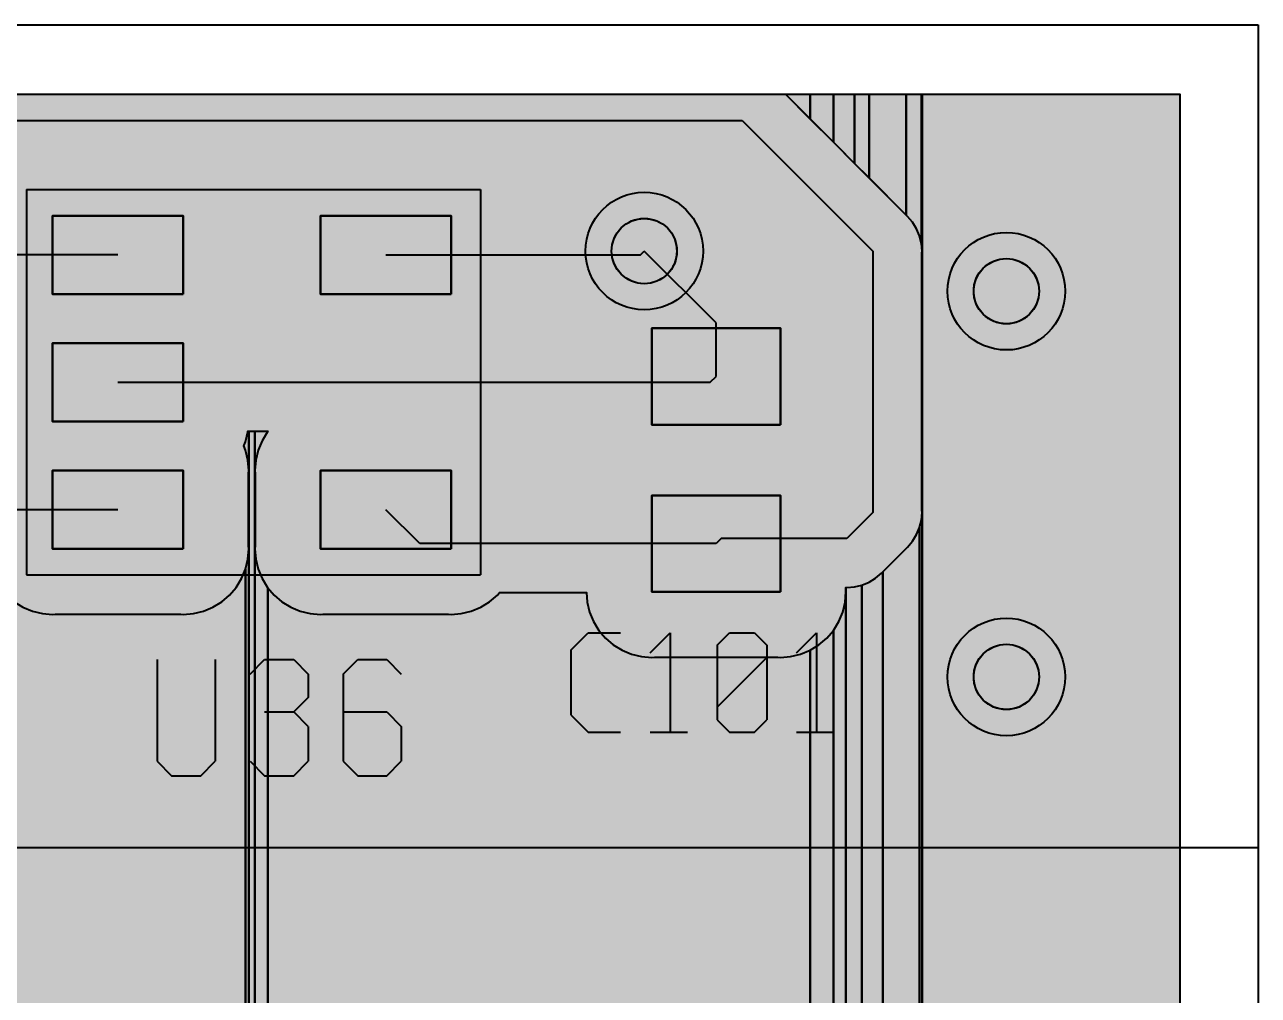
# Model space of a CAD drawing. Header units: millimetres. Extents: x 3.8 to 71.6, y 3.7 to 38.5.
# Drawn here: x 61.99 to 71.58, y 30.9 to 38.45 of the extents above; entities that cross this region are included whole.
import ezdxf

# ---------------------------------------------------------------- set-up
doc = ezdxf.new("R2010")
doc.units = ezdxf.units.MM
for name, color, linetype in [('bottom_copper', 7, 'Continuous'), ('drill_plated', 7, 'Continuous'), ('outline', 7, 'Continuous'), ('top_copper', 7, 'Continuous'), ('top_silk', 7, 'Continuous')]:
    doc.layers.add(name, color=color, linetype=linetype)

# ---------------------------------------------------------------- blocks, each defined once
blk = doc.blocks.new('Block139')
at = {"layer": 'bottom_copper', "lineweight": 40}
blk.add_hatch(color=7, dxfattribs=at).paths.add_polyline_path([(12.0327, 0), (0.2415, 0), (0.2415, 33.782), (12.0327, 33.782), (12.0327, 0)], flags=0)
at = {"layer": 'bottom_copper', "color": 7, "lineweight": 40}
blk.add_lwpolyline([(12.0327, 0), (0.2415, 0), (0.2415, 33.782), (12.0327, 33.782), (12.0327, 0)], close=True, dxfattribs=at)
blk = doc.blocks.new('Block25411')
at = {"layer": 'top_copper', "lineweight": 40}
for points in [[(8.2361, 33.5896), (8.0437, 33.782), (8.2361, 33.782), (8.2361, 33.5896)], [(8.417, 33.4087), (8.2361, 33.5896), (8.2361, 33.782), (8.417, 33.782), (8.417, 33.4087)], [(8.5806, 33.2451), (8.417, 33.4087), (8.417, 33.782), (8.5806, 33.782), (8.5806, 33.2451)], [(8.6944, 33.1313), (8.5807, 33.245), (8.5806, 33.782), (8.6944, 33.782), (8.6944, 33.1313)], [(8.9829, 32.8428), (8.6944, 33.1313), (8.6944, 33.782), (8.9829, 33.782), (8.9829, 32.8428)], [(9.1016, 32.6226), (9.0876, 32.6809), (9.0646, 32.7363), (9.0333, 32.7874), (8.9943, 32.833), (8.9829, 32.8428), (8.9829, 33.782), (9.1016, 33.782), (9.1016, 32.6226)], [(9.1063, 32.5628), (9.1016, 32.6226), (9.1016, 33.782), (9.1063, 33.782), (9.1063, 32.5628)], [(11.1117, 0), (9.1063, 0), (9.1063, 33.782), (11.1117, 33.782), (11.1117, 0)], [(9.1063, 30.5308), (9.1051, 30.5458), (9.1051, 32.5479), (9.1063, 32.5628), (9.1063, 30.5308)], [(3.8702, 30.8563), (3.8639, 30.936), (3.8452, 31.0138), (3.8315, 31.0468), (3.8452, 31.0798), (3.8639, 31.1576), (3.8642, 31.1611), (3.8702, 31.1611), (3.8702, 30.8563)], [(3.9178, 0), (3.8702, 0), (3.8702, 31.1611), (3.9178, 31.1611), (3.9178, 0)], [(4.0152, 31.1558), (3.9734, 31.0876), (3.9428, 31.0138), (3.9241, 30.936), (3.9178, 30.8563), (3.9178, 31.1611), (4.0197, 31.1611), (4.0152, 31.1558)], [(3.8702, 30.2467), (3.8686, 30.2666), (3.8686, 30.8364), (3.8702, 30.8563), (3.8702, 30.2467)], [(3.9194, 30.2666), (3.9178, 30.2467), (3.9178, 30.8563), (3.9194, 30.8364), (3.9194, 30.2666)], [(9.1063, 0), (9.0876, 0), (9.0876, 30.4127), (9.1016, 30.471), (9.1063, 30.5308), (9.1063, 0)], [(9.0876, 0), (8.8009, 0), (8.8009, 30.0688), (8.9829, 30.2508), (8.9943, 30.2606), (9.0332, 30.3061), (9.0646, 30.3573), (9.0876, 30.4127), (9.0876, 0)], [(3.8452, 0), (1.835, 0), (1.835, 30.2467), (1.8413, 30.167), (1.86, 30.0892), (1.8906, 30.0154), (1.9324, 29.9472), (1.9843, 29.8864), (2.0451, 29.8345), (2.1133, 29.7927), (2.1871, 29.7621), (2.2649, 29.7434), (2.3446, 29.7371), (2.3645, 29.7387), (3.3407, 29.7387), (3.3606, 29.7371), (3.4403, 29.7434), (3.5181, 29.7621), (3.5919, 29.7927), (3.6601, 29.8345), (3.7209, 29.8864), (3.7728, 29.9472), (3.8146, 30.0154), (3.8452, 30.0892), (3.8452, 0)], [(3.8702, 0), (3.8452, 0), (3.8452, 30.0892), (3.8639, 30.167), (3.8702, 30.2467), (3.8702, 0)], [(4.0197, 0), (3.9178, 0), (3.9178, 30.2467), (3.9241, 30.167), (3.9428, 30.0892), (3.9734, 30.0154), (4.0152, 29.9472), (4.0197, 29.9419), (4.0197, 0)], [(8.8009, 0), (8.639, 0), (8.639, 29.9641), (8.6944, 29.9871), (8.7455, 30.0184), (8.7911, 30.0574), (8.8009, 30.0688), (8.8009, 0)], [(8.2361, 0), (4.0197, 0), (4.0197, 29.9419), (4.0671, 29.8864), (4.1279, 29.8345), (4.1961, 29.7927), (4.2699, 29.7621), (4.3477, 29.7434), (4.4274, 29.7371), (4.4473, 29.7387), (5.4235, 29.7387), (5.4434, 29.7371), (5.5231, 29.7434), (5.6009, 29.7621), (5.6747, 29.7927), (5.7429, 29.8345), (5.8037, 29.8864), (5.8207, 29.9063), (6.4959, 29.9063), (6.5017, 29.8326), (6.5204, 29.7548), (6.551, 29.681), (6.5928, 29.6128), (6.6447, 29.552), (6.7055, 29.5001), (6.7737, 29.4583), (6.8476, 29.4277), (6.9253, 29.409), (7.005, 29.4027), (7.0249, 29.4043), (7.9849, 29.4043), (8.0048, 29.4027), (8.0845, 29.409), (8.1622, 29.4277), (8.2361, 29.4583), (8.2361, 0)], [(8.5143, 29.9123), (8.5128, 29.9322), (8.5128, 29.9461), (8.5143, 29.946), (8.5143, 29.9123)], [(8.639, 0), (8.5143, 0), (8.5143, 29.946), (8.5209, 29.9454), (8.5806, 29.9501), (8.639, 29.9641), (8.639, 0)], [(8.5143, 0), (8.417, 0), (8.417, 29.6128), (8.4588, 29.681), (8.4894, 29.7548), (8.5081, 29.8326), (8.5143, 29.9123), (8.5143, 0)], [(8.417, 0), (8.2361, 0), (8.2361, 29.4583), (8.3043, 29.5001), (8.3651, 29.552), (8.417, 29.6128), (8.417, 0)]]:
    blk.add_hatch(color=7, dxfattribs=at).paths.add_polyline_path(points, flags=0)
at = {"layer": 'top_copper', "color": 7, "lineweight": 40}
for points in [[(8.2361, 33.5896), (8.0437, 33.782), (8.2361, 33.782), (8.2361, 33.5896)], [(8.417, 33.4087), (8.2361, 33.5896), (8.2361, 33.782), (8.417, 33.782), (8.417, 33.4087)], [(8.5806, 33.2451), (8.417, 33.4087), (8.417, 33.782), (8.5806, 33.782), (8.5806, 33.2451)], [(8.6944, 33.1313), (8.5807, 33.245), (8.5806, 33.782), (8.6944, 33.782), (8.6944, 33.1313)], [(8.9829, 32.8428), (8.6944, 33.1313), (8.6944, 33.782), (8.9829, 33.782), (8.9829, 32.8428)], [(9.1016, 32.6226), (9.0876, 32.6809), (9.0646, 32.7363), (9.0333, 32.7874), (8.9943, 32.833), (8.9829, 32.8428), (8.9829, 33.782), (9.1016, 33.782), (9.1016, 32.6226)], [(9.1063, 32.5628), (9.1016, 32.6226), (9.1016, 33.782), (9.1063, 33.782), (9.1063, 32.5628)], [(11.1117, 0), (9.1063, 0), (9.1063, 33.782), (11.1117, 33.782), (11.1117, 0)], [(9.1063, 30.5308), (9.1051, 30.5458), (9.1051, 32.5479), (9.1063, 32.5628), (9.1063, 30.5308)], [(3.8702, 30.8563), (3.8639, 30.936), (3.8452, 31.0138), (3.8315, 31.0468), (3.8452, 31.0798), (3.8639, 31.1576), (3.8642, 31.1611), (3.8702, 31.1611), (3.8702, 30.8563)], [(3.9178, 0), (3.8702, 0), (3.8702, 31.1611), (3.9178, 31.1611), (3.9178, 0)], [(4.0152, 31.1558), (3.9734, 31.0876), (3.9428, 31.0138), (3.9241, 30.936), (3.9178, 30.8563), (3.9178, 31.1611), (4.0197, 31.1611), (4.0152, 31.1558)], [(3.8702, 30.2467), (3.8686, 30.2666), (3.8686, 30.8364), (3.8702, 30.8563), (3.8702, 30.2467)], [(3.9194, 30.2666), (3.9178, 30.2467), (3.9178, 30.8563), (3.9194, 30.8364), (3.9194, 30.2666)], [(9.1063, 0), (9.0876, 0), (9.0876, 30.4127), (9.1016, 30.471), (9.1063, 30.5308), (9.1063, 0)], [(9.0876, 0), (8.8009, 0), (8.8009, 30.0688), (8.9829, 30.2508), (8.9943, 30.2606), (9.0332, 30.3061), (9.0646, 30.3573), (9.0876, 30.4127), (9.0876, 0)], [(3.8702, 0), (3.8452, 0), (3.8452, 30.0892), (3.8639, 30.167), (3.8702, 30.2467), (3.8702, 0)], [(4.0197, 0), (3.9178, 0), (3.9178, 30.2467), (3.9241, 30.167), (3.9428, 30.0892), (3.9734, 30.0154), (4.0152, 29.9472), (4.0197, 29.9419), (4.0197, 0)], [(8.8009, 0), (8.639, 0), (8.639, 29.9641), (8.6944, 29.9871), (8.7455, 30.0184), (8.7911, 30.0574), (8.8009, 30.0688), (8.8009, 0)], [(8.5143, 29.9123), (8.5128, 29.9322), (8.5128, 29.9461), (8.5143, 29.946), (8.5143, 29.9123)], [(8.639, 0), (8.5143, 0), (8.5143, 29.946), (8.5209, 29.9454), (8.5806, 29.9501), (8.639, 29.9641), (8.639, 0)], [(8.5143, 0), (8.417, 0), (8.417, 29.6128), (8.4588, 29.681), (8.4894, 29.7548), (8.5081, 29.8326), (8.5143, 29.9123), (8.5143, 0)], [(8.417, 0), (8.2361, 0), (8.2361, 29.4583), (8.3043, 29.5001), (8.3651, 29.552), (8.417, 29.6128), (8.417, 0)]]:
    blk.add_lwpolyline(points, close=True, dxfattribs=at)
for points in [[(1.835, 0), (1.835, 30.2467), (1.8413, 30.167), (1.86, 30.0892), (1.8906, 30.0154), (1.9324, 29.9472), (1.9843, 29.8864), (2.0451, 29.8345), (2.1133, 29.7927), (2.1871, 29.7621), (2.2649, 29.7434), (2.3446, 29.7371), (2.3645, 29.7387), (3.3407, 29.7387), (3.3606, 29.7371), (3.4403, 29.7434), (3.5181, 29.7621), (3.5919, 29.7927), (3.6601, 29.8345), (3.7209, 29.8864), (3.7728, 29.9472), (3.8146, 30.0154), (3.8452, 30.0892), (3.8452, 0)], [(4.0197, 0), (4.0197, 29.9419), (4.0671, 29.8864), (4.1279, 29.8345), (4.1961, 29.7927), (4.2699, 29.7621), (4.3477, 29.7434), (4.4274, 29.7371), (4.4473, 29.7387), (5.4235, 29.7387), (5.4434, 29.7371), (5.5231, 29.7434), (5.6009, 29.7621), (5.6747, 29.7927), (5.7429, 29.8345), (5.8037, 29.8864), (5.8207, 29.9063), (6.4959, 29.9063), (6.5017, 29.8326), (6.5204, 29.7548), (6.551, 29.681), (6.5928, 29.6128), (6.6447, 29.552), (6.7055, 29.5001), (6.7737, 29.4583), (6.8476, 29.4277), (6.9253, 29.409), (7.005, 29.4027), (7.0249, 29.4043), (7.9849, 29.4043), (8.0048, 29.4027), (8.0845, 29.409), (8.1622, 29.4277), (8.2361, 29.4583), (8.2361, 0)]]:
    blk.add_lwpolyline(points, dxfattribs=at)

msp = doc.modelspace()

# ---------------------------------------------------------------- hatches: boundary and pattern name
at = {"layer": 'bottom_copper', "lineweight": 40}
for points in [[(67.0534, 36.6395), (67.039, 36.5919), (67.0155, 36.548), (66.9839, 36.5095), (66.9454, 36.4779), (66.9015, 36.4544), (66.8539, 36.44), (66.8043, 36.4351), (66.7547, 36.44), (66.7071, 36.4544), (66.6632, 36.4779), (66.6247, 36.5095), (66.5931, 36.548), (66.5696, 36.5919), (66.5552, 36.6395), (66.5503, 36.6891), (66.5552, 36.7387), (66.5696, 36.7863), (66.5931, 36.8302), (66.6247, 36.8687), (66.6632, 36.9003), (66.7071, 36.9238), (66.7547, 36.9382), (66.8043, 36.9431), (66.8539, 36.9382), (66.9015, 36.9238), (66.9454, 36.9003), (66.9839, 36.8687), (67.0155, 36.8302), (67.039, 36.7863), (67.0534, 36.7387), (67.0583, 36.6891), (67.0534, 36.6395)], [(69.8694, 36.3275), (69.855, 36.2799), (69.8315, 36.236), (69.7999, 36.1975), (69.7614, 36.1659), (69.7175, 36.1424), (69.6699, 36.128), (69.6203, 36.1231), (69.5707, 36.128), (69.5231, 36.1424), (69.4792, 36.1659), (69.4407, 36.1975), (69.4091, 36.236), (69.3856, 36.2799), (69.3712, 36.3275), (69.3663, 36.3771), (69.3712, 36.4267), (69.3856, 36.4743), (69.4091, 36.5182), (69.4407, 36.5567), (69.4792, 36.5883), (69.5231, 36.6118), (69.5707, 36.6262), (69.6203, 36.6311), (69.6699, 36.6262), (69.7175, 36.6118), (69.7614, 36.5883), (69.7999, 36.5567), (69.8315, 36.5182), (69.855, 36.4743), (69.8694, 36.4267), (69.8743, 36.3771), (69.8694, 36.3275)], [(69.8694, 33.3275), (69.855, 33.2799), (69.8315, 33.236), (69.7999, 33.1975), (69.7614, 33.1659), (69.7175, 33.1424), (69.6699, 33.128), (69.6203, 33.1231), (69.5707, 33.128), (69.5231, 33.1424), (69.4792, 33.1659), (69.4407, 33.1975), (69.4091, 33.236), (69.3856, 33.2799), (69.3712, 33.3275), (69.3663, 33.3771), (69.3712, 33.4267), (69.3856, 33.4743), (69.4091, 33.5182), (69.4407, 33.5567), (69.4792, 33.5883), (69.5231, 33.6118), (69.5707, 33.6262), (69.6203, 33.6311), (69.6699, 33.6262), (69.7175, 33.6118), (69.7614, 33.5883), (69.7999, 33.5567), (69.8315, 33.5182), (69.855, 33.4743), (69.8694, 33.4267), (69.8743, 33.3771), (69.8694, 33.3275)]]:
    msp.add_hatch(color=7, dxfattribs=at).paths.add_polyline_path(points, flags=0)
at = {"layer": 'drill_plated', "lineweight": 40}
for points in [[(67.0534, 36.6395), (67.039, 36.5919), (67.0155, 36.548), (66.9839, 36.5095), (66.9454, 36.4779), (66.9015, 36.4544), (66.8539, 36.44), (66.8043, 36.4351), (66.7547, 36.44), (66.7071, 36.4544), (66.6632, 36.4779), (66.6247, 36.5095), (66.5931, 36.548), (66.5696, 36.5919), (66.5552, 36.6395), (66.5503, 36.6891), (66.5552, 36.7387), (66.5696, 36.7863), (66.5931, 36.8302), (66.6247, 36.8687), (66.6632, 36.9003), (66.7071, 36.9238), (66.7547, 36.9382), (66.8043, 36.9431), (66.8539, 36.9382), (66.9015, 36.9238), (66.9454, 36.9003), (66.9839, 36.8687), (67.0155, 36.8302), (67.039, 36.7863), (67.0534, 36.7387), (67.0583, 36.6891), (67.0534, 36.6395)], [(69.8694, 36.3275), (69.855, 36.2799), (69.8315, 36.236), (69.7999, 36.1975), (69.7614, 36.1659), (69.7175, 36.1424), (69.6699, 36.128), (69.6203, 36.1231), (69.5707, 36.128), (69.5231, 36.1424), (69.4792, 36.1659), (69.4407, 36.1975), (69.4091, 36.236), (69.3856, 36.2799), (69.3712, 36.3275), (69.3663, 36.3771), (69.3712, 36.4267), (69.3856, 36.4743), (69.4091, 36.5182), (69.4407, 36.5567), (69.4792, 36.5883), (69.5231, 36.6118), (69.5707, 36.6262), (69.6203, 36.6311), (69.6699, 36.6262), (69.7175, 36.6118), (69.7614, 36.5883), (69.7999, 36.5567), (69.8315, 36.5182), (69.855, 36.4743), (69.8694, 36.4267), (69.8743, 36.3771), (69.8694, 36.3275)], [(69.8694, 33.3275), (69.855, 33.2799), (69.8315, 33.236), (69.7999, 33.1975), (69.7614, 33.1659), (69.7175, 33.1424), (69.6699, 33.128), (69.6203, 33.1231), (69.5707, 33.128), (69.5231, 33.1424), (69.4792, 33.1659), (69.4407, 33.1975), (69.4091, 33.236), (69.3856, 33.2799), (69.3712, 33.3275), (69.3663, 33.3771), (69.3712, 33.4267), (69.3856, 33.4743), (69.4091, 33.5182), (69.4407, 33.5567), (69.4792, 33.5883), (69.5231, 33.6118), (69.5707, 33.6262), (69.6203, 33.6311), (69.6699, 33.6262), (69.7175, 33.6118), (69.7614, 33.5883), (69.7999, 33.5567), (69.8315, 33.5182), (69.855, 33.4743), (69.8694, 33.4267), (69.8743, 33.3771), (69.8694, 33.3275)]]:
    msp.add_hatch(color=7, dxfattribs=at).paths.add_polyline_path(points, flags=0)
at = {"layer": 'top_copper', "lineweight": 40}
for points in [[(63.2188, 36.3542), (62.2028, 36.3542), (62.2028, 36.9638), (63.2188, 36.9638), (63.2188, 36.3542)], [(65.3016, 36.3542), (64.2856, 36.3542), (64.2856, 36.9638), (65.3016, 36.9638), (65.3016, 36.3542)], [(67.0534, 36.6395), (67.039, 36.5919), (67.0155, 36.548), (66.9839, 36.5095), (66.9454, 36.4779), (66.9015, 36.4544), (66.8539, 36.44), (66.8043, 36.4351), (66.7547, 36.44), (66.7071, 36.4544), (66.6632, 36.4779), (66.6247, 36.5095), (66.5931, 36.548), (66.5696, 36.5919), (66.5552, 36.6395), (66.5503, 36.6891), (66.5552, 36.7387), (66.5696, 36.7863), (66.5931, 36.8302), (66.6247, 36.8687), (66.6632, 36.9003), (66.7071, 36.9238), (66.7547, 36.9382), (66.8043, 36.9431), (66.8539, 36.9382), (66.9015, 36.9238), (66.9454, 36.9003), (66.9839, 36.8687), (67.0155, 36.8302), (67.039, 36.7863), (67.0534, 36.7387), (67.0583, 36.6891), (67.0534, 36.6395)], [(69.8694, 36.3275), (69.855, 36.2799), (69.8315, 36.236), (69.7999, 36.1975), (69.7614, 36.1659), (69.7175, 36.1424), (69.6699, 36.128), (69.6203, 36.1231), (69.5707, 36.128), (69.5231, 36.1424), (69.4792, 36.1659), (69.4407, 36.1975), (69.4091, 36.236), (69.3856, 36.2799), (69.3712, 36.3275), (69.3663, 36.3771), (69.3712, 36.4267), (69.3856, 36.4743), (69.4091, 36.5182), (69.4407, 36.5567), (69.4792, 36.5883), (69.5231, 36.6118), (69.5707, 36.6262), (69.6203, 36.6311), (69.6699, 36.6262), (69.7175, 36.6118), (69.7614, 36.5883), (69.7999, 36.5567), (69.8315, 36.5182), (69.855, 36.4743), (69.8694, 36.4267), (69.8743, 36.3771), (69.8694, 36.3275)], [(67.863, 35.3386), (66.8632, 35.3386), (66.8632, 36.0884), (67.863, 36.0884), (67.863, 35.3386)], [(63.2188, 35.3636), (62.2028, 35.3636), (62.2028, 35.9732), (63.2188, 35.9732), (63.2188, 35.3636)], [(63.2188, 34.373), (62.2028, 34.373), (62.2028, 34.9826), (63.2188, 34.9826), (63.2188, 34.373)], [(65.3016, 34.373), (64.2856, 34.373), (64.2856, 34.9826), (65.3016, 34.9826), (65.3016, 34.373)], [(67.863, 34.0386), (66.8632, 34.0386), (66.8632, 34.7884), (67.863, 34.7884), (67.863, 34.0386)], [(69.8694, 33.3275), (69.855, 33.2799), (69.8315, 33.236), (69.7999, 33.1975), (69.7614, 33.1659), (69.7175, 33.1424), (69.6699, 33.128), (69.6203, 33.1231), (69.5707, 33.128), (69.5231, 33.1424), (69.4792, 33.1659), (69.4407, 33.1975), (69.4091, 33.236), (69.3856, 33.2799), (69.3712, 33.3275), (69.3663, 33.3771), (69.3712, 33.4267), (69.3856, 33.4743), (69.4091, 33.5182), (69.4407, 33.5567), (69.4792, 33.5883), (69.5231, 33.6118), (69.5707, 33.6262), (69.6203, 33.6311), (69.6699, 33.6262), (69.7175, 33.6118), (69.7614, 33.5883), (69.7999, 33.5567), (69.8315, 33.5182), (69.855, 33.4743), (69.8694, 33.4267), (69.8743, 33.3771), (69.8694, 33.3275)]]:
    msp.add_hatch(color=7, dxfattribs=at).paths.add_polyline_path(points, flags=0)

# ---------------------------------------------------------------- linework, layer by layer
at = {"layer": 'bottom_copper', "color": 7, "lineweight": 40}
for p, q in [((58.8282, 37.9083), (70.9699, 37.9083)), ((70.9699, 37.9083), (70.9699, 4.1263))]:
    msp.add_line(p, q, dxfattribs=at)
for points in [[(67.0534, 36.6395), (67.039, 36.5919), (67.0155, 36.548), (66.9839, 36.5095), (66.9454, 36.4779), (66.9015, 36.4544), (66.8539, 36.44), (66.8043, 36.4351), (66.7547, 36.44), (66.7071, 36.4544), (66.6632, 36.4779), (66.6247, 36.5095), (66.5931, 36.548), (66.5696, 36.5919), (66.5552, 36.6395), (66.5503, 36.6891), (66.5552, 36.7387), (66.5696, 36.7863), (66.5931, 36.8302), (66.6247, 36.8687), (66.6632, 36.9003), (66.7071, 36.9238), (66.7547, 36.9382), (66.8043, 36.9431), (66.8539, 36.9382), (66.9015, 36.9238), (66.9454, 36.9003), (66.9839, 36.8687), (67.0155, 36.8302), (67.039, 36.7863), (67.0534, 36.7387), (67.0583, 36.6891), (67.0534, 36.6395)], [(69.8694, 36.3275), (69.855, 36.2799), (69.8315, 36.236), (69.7999, 36.1975), (69.7614, 36.1659), (69.7175, 36.1424), (69.6699, 36.128), (69.6203, 36.1231), (69.5707, 36.128), (69.5231, 36.1424), (69.4792, 36.1659), (69.4407, 36.1975), (69.4091, 36.236), (69.3856, 36.2799), (69.3712, 36.3275), (69.3663, 36.3771), (69.3712, 36.4267), (69.3856, 36.4743), (69.4091, 36.5182), (69.4407, 36.5567), (69.4792, 36.5883), (69.5231, 36.6118), (69.5707, 36.6262), (69.6203, 36.6311), (69.6699, 36.6262), (69.7175, 36.6118), (69.7614, 36.5883), (69.7999, 36.5567), (69.8315, 36.5182), (69.855, 36.4743), (69.8694, 36.4267), (69.8743, 36.3771), (69.8694, 36.3275)], [(69.8694, 33.3275), (69.855, 33.2799), (69.8315, 33.236), (69.7999, 33.1975), (69.7614, 33.1659), (69.7175, 33.1424), (69.6699, 33.128), (69.6203, 33.1231), (69.5707, 33.128), (69.5231, 33.1424), (69.4792, 33.1659), (69.4407, 33.1975), (69.4091, 33.236), (69.3856, 33.2799), (69.3712, 33.3275), (69.3663, 33.3771), (69.3712, 33.4267), (69.3856, 33.4743), (69.4091, 33.5182), (69.4407, 33.5567), (69.4792, 33.5883), (69.5231, 33.6118), (69.5707, 33.6262), (69.6203, 33.6311), (69.6699, 33.6262), (69.7175, 33.6118), (69.7614, 33.5883), (69.7999, 33.5567), (69.8315, 33.5182), (69.855, 33.4743), (69.8694, 33.4267), (69.8743, 33.3771), (69.8694, 33.3275)]]:
    msp.add_lwpolyline(points, close=True, dxfattribs=at)
for centre, major_axis in [((66.8043, 36.6891), (0.4572, 0)), ((66.8043, 36.6891), (0.254, 0)), ((69.6203, 36.3771), (0.4572, 0)), ((69.6203, 36.3771), (0.254, 0)), ((69.6203, 33.3771), (0.4572, 0)), ((69.6203, 33.3771), (0.254, 0))]:
    msp.add_ellipse(centre, major_axis=major_axis, ratio=1, dxfattribs=at)
at = {"layer": 'drill_plated', "color": 7, "lineweight": 40}
for points in [[(67.0534, 36.6395), (67.039, 36.5919), (67.0155, 36.548), (66.9839, 36.5095), (66.9454, 36.4779), (66.9015, 36.4544), (66.8539, 36.44), (66.8043, 36.4351), (66.7547, 36.44), (66.7071, 36.4544), (66.6632, 36.4779), (66.6247, 36.5095), (66.5931, 36.548), (66.5696, 36.5919), (66.5552, 36.6395), (66.5503, 36.6891), (66.5552, 36.7387), (66.5696, 36.7863), (66.5931, 36.8302), (66.6247, 36.8687), (66.6632, 36.9003), (66.7071, 36.9238), (66.7547, 36.9382), (66.8043, 36.9431), (66.8539, 36.9382), (66.9015, 36.9238), (66.9454, 36.9003), (66.9839, 36.8687), (67.0155, 36.8302), (67.039, 36.7863), (67.0534, 36.7387), (67.0583, 36.6891), (67.0534, 36.6395)], [(69.8694, 36.3275), (69.855, 36.2799), (69.8315, 36.236), (69.7999, 36.1975), (69.7614, 36.1659), (69.7175, 36.1424), (69.6699, 36.128), (69.6203, 36.1231), (69.5707, 36.128), (69.5231, 36.1424), (69.4792, 36.1659), (69.4407, 36.1975), (69.4091, 36.236), (69.3856, 36.2799), (69.3712, 36.3275), (69.3663, 36.3771), (69.3712, 36.4267), (69.3856, 36.4743), (69.4091, 36.5182), (69.4407, 36.5567), (69.4792, 36.5883), (69.5231, 36.6118), (69.5707, 36.6262), (69.6203, 36.6311), (69.6699, 36.6262), (69.7175, 36.6118), (69.7614, 36.5883), (69.7999, 36.5567), (69.8315, 36.5182), (69.855, 36.4743), (69.8694, 36.4267), (69.8743, 36.3771), (69.8694, 36.3275)], [(69.8694, 33.3275), (69.855, 33.2799), (69.8315, 33.236), (69.7999, 33.1975), (69.7614, 33.1659), (69.7175, 33.1424), (69.6699, 33.128), (69.6203, 33.1231), (69.5707, 33.128), (69.5231, 33.1424), (69.4792, 33.1659), (69.4407, 33.1975), (69.4091, 33.236), (69.3856, 33.2799), (69.3712, 33.3275), (69.3663, 33.3771), (69.3712, 33.4267), (69.3856, 33.4743), (69.4091, 33.5182), (69.4407, 33.5567), (69.4792, 33.5883), (69.5231, 33.6118), (69.5707, 33.6262), (69.6203, 33.6311), (69.6699, 33.6262), (69.7175, 33.6118), (69.7614, 33.5883), (69.7999, 33.5567), (69.8315, 33.5182), (69.855, 33.4743), (69.8694, 33.4267), (69.8743, 33.3771), (69.8694, 33.3275)]]:
    msp.add_lwpolyline(points, close=True, dxfattribs=at)
for centre in [(66.8043, 36.6891), (69.6203, 36.3771), (69.6203, 33.3771)]:
    msp.add_ellipse(centre, major_axis=(0.254, 0), ratio=1, dxfattribs=at)
at = {"layer": 'outline', "color": 7, "lineweight": 40}
for p, q in [((3.82, 38.45), (71.58, 38.45)), ((71.58, 38.45), (71.58, 3.7))]:
    msp.add_line(p, q, dxfattribs=at)
at = {"layer": 'top_copper', "color": 7, "lineweight": 40}
for p, q in [((68.8411, 36.9691), (67.9019, 37.9083)), ((67.9019, 37.9083), (70.9699, 37.9083)), ((70.9699, 37.9083), (70.9699, 4.1263)), ((13.9215, 37.7051), (67.5663, 37.7051)), ((67.5663, 37.7051), (68.5823, 36.6891)), ((62.2028, 36.9638), (62.2028, 36.3542)), ((63.2188, 36.9638), (62.2028, 36.9638)), ((63.2188, 36.3542), (63.2188, 36.9638)), ((64.2856, 36.9638), (64.2856, 36.3542)), ((65.3016, 36.9638), (64.2856, 36.9638)), ((65.3016, 36.3542), (65.3016, 36.9638)), ((68.8525, 36.9593), (68.8411, 36.9691)), ((68.8915, 36.9137), (68.8525, 36.9593)), ((68.9228, 36.8626), (68.8915, 36.9137)), ((68.9458, 36.8072), (68.9228, 36.8626)), ((68.9598, 36.7489), (68.9458, 36.8072)), ((68.9645, 36.6891), (68.9598, 36.7489)), ((62.7108, 36.659), (61.6434, 36.659)), ((64.7936, 36.659), (66.7742, 36.659)), ((66.7742, 36.659), (66.8043, 36.6891)), ((67.3631, 36.1303), (66.8043, 36.6891)), ((68.5823, 36.6891), (68.5823, 34.6571)), ((68.9633, 36.6742), (68.9645, 36.6891)), ((68.9633, 34.6721), (68.9633, 36.6742)), ((62.2028, 36.3542), (63.2188, 36.3542)), ((64.2856, 36.3542), (65.3016, 36.3542)), ((66.8632, 36.0884), (66.8632, 35.3386)), ((67.863, 36.0884), (66.8632, 36.0884)), ((67.3631, 35.7239), (67.3631, 36.1303)), ((67.863, 35.3386), (67.863, 36.0884)), ((62.2028, 35.9732), (62.2028, 35.3636)), ((63.2188, 35.9732), (62.2028, 35.9732)), ((63.2188, 35.3636), (63.2188, 35.9732)), ((67.318, 35.6684), (67.3631, 35.7135)), ((67.3631, 35.7135), (67.3631, 35.7747)), ((62.7108, 35.6684), (67.318, 35.6684)), ((62.2028, 35.3636), (63.2188, 35.3636)), ((66.8632, 35.3386), (67.863, 35.3386)), ((63.7034, 35.2061), (63.7221, 35.2839)), ((63.7221, 35.2839), (63.7224, 35.2874)), ((63.7224, 35.2874), (63.8779, 35.2874)), ((63.8316, 35.2139), (63.801, 35.1401)), ((63.8734, 35.2821), (63.8316, 35.2139)), ((63.8779, 35.2874), (63.8734, 35.2821)), ((63.6897, 35.1731), (63.7034, 35.2061)), ((63.7034, 35.1401), (63.6897, 35.1731)), ((63.7221, 35.0623), (63.7034, 35.1401)), ((63.801, 35.1401), (63.7823, 35.0623)), ((63.7284, 34.9826), (63.7221, 35.0623)), ((63.7823, 35.0623), (63.776, 34.9826)), ((62.2028, 34.9826), (62.2028, 34.373)), ((63.2188, 34.9826), (62.2028, 34.9826)), ((63.2188, 34.373), (63.2188, 34.9826)), ((63.7268, 34.9627), (63.7284, 34.9826)), ((63.7268, 34.3929), (63.7268, 34.9627)), ((63.776, 34.9826), (63.7776, 34.9627)), ((63.7776, 34.9627), (63.7776, 34.3929)), ((64.2856, 34.9826), (64.2856, 34.373)), ((65.3016, 34.9826), (64.2856, 34.9826)), ((65.3016, 34.373), (65.3016, 34.9826)), ((66.8632, 34.7884), (66.8632, 34.0386)), ((67.863, 34.7884), (66.8632, 34.7884)), ((67.863, 34.0386), (67.863, 34.7884)), ((62.7108, 34.6778), (59.0113, 34.6778)), ((65.0578, 34.4136), (64.7936, 34.6778)), ((68.5823, 34.6571), (68.3791, 34.4539)), ((68.9598, 34.5973), (68.9645, 34.6571)), ((68.9645, 34.6571), (68.9633, 34.6721)), ((68.9458, 34.539), (68.9598, 34.5973)), ((67.4035, 34.4539), (67.3631, 34.4136)), ((68.3791, 34.4539), (67.4035, 34.4539)), ((68.8915, 34.4325), (68.9228, 34.4836)), ((68.9228, 34.4836), (68.9458, 34.539)), ((62.2028, 34.373), (63.2188, 34.373)), ((63.7221, 34.2933), (63.7284, 34.373)), ((63.7284, 34.373), (63.7268, 34.3929)), ((63.7776, 34.3929), (63.776, 34.373)), ((63.776, 34.373), (63.7823, 34.2933)), ((64.2856, 34.373), (65.3016, 34.373)), ((67.3631, 34.4136), (65.0578, 34.4136)), ((68.6591, 34.1951), (68.8411, 34.3771)), ((68.8411, 34.3771), (68.8525, 34.3869)), ((68.8525, 34.3869), (68.8914, 34.4324)), ((68.8914, 34.4324), (68.8915, 34.4325)), ((63.7034, 34.2155), (63.7221, 34.2933)), ((63.7823, 34.2933), (63.801, 34.2155)), ((63.6728, 34.1417), (63.7034, 34.2155)), ((63.801, 34.2155), (63.8316, 34.1417)), ((68.6037, 34.1447), (68.6493, 34.1837)), ((68.6493, 34.1837), (68.6591, 34.1951)), ((63.5791, 34.0127), (63.631, 34.0735)), ((63.631, 34.0735), (63.6728, 34.1417)), ((63.8316, 34.1417), (63.8734, 34.0735)), ((63.8734, 34.0735), (63.9253, 34.0127)), ((68.371, 34.0585), (68.371, 34.0724)), ((68.371, 34.0724), (68.3791, 34.0717)), ((68.3791, 34.0717), (68.4388, 34.0764)), ((68.4388, 34.0764), (68.4389, 34.0764)), ((68.4389, 34.0764), (68.4972, 34.0904)), ((68.4972, 34.0904), (68.5526, 34.1134)), ((68.5526, 34.1134), (68.6037, 34.1447)), ((63.5183, 33.9608), (63.5791, 34.0127)), ((63.9253, 34.0127), (63.9861, 33.9608)), ((65.6011, 33.9608), (65.6619, 34.0127)), ((65.6619, 34.0127), (65.6789, 34.0326)), ((65.6789, 34.0326), (66.3541, 34.0326)), ((66.3541, 34.0326), (66.3599, 33.9589)), ((66.8632, 34.0386), (67.863, 34.0386)), ((68.3663, 33.9589), (68.3725, 34.0386)), ((68.3725, 34.0386), (68.371, 34.0585)), ((61.9715, 33.919), (62.0453, 33.8884)), ((62.0453, 33.8884), (62.1231, 33.8697)), ((62.1231, 33.8697), (62.2028, 33.8634)), ((63.2188, 33.8634), (63.2985, 33.8697)), ((63.2985, 33.8697), (63.3763, 33.8884)), ((63.3763, 33.8884), (63.4501, 33.919)), ((63.4501, 33.919), (63.5183, 33.9608)), ((63.9861, 33.9608), (64.0543, 33.919)), ((64.0543, 33.919), (64.1281, 33.8884)), ((64.1281, 33.8884), (64.2059, 33.8697)), ((64.2059, 33.8697), (64.2856, 33.8634)), ((65.3016, 33.8634), (65.3813, 33.8697)), ((65.3813, 33.8697), (65.4591, 33.8884)), ((65.4591, 33.8884), (65.5329, 33.919)), ((65.5329, 33.919), (65.6011, 33.9608)), ((66.3599, 33.9589), (66.3786, 33.8811)), ((66.3786, 33.8811), (66.4092, 33.8073)), ((68.317, 33.8073), (68.3476, 33.8811)), ((68.3476, 33.8811), (68.3663, 33.9589)), ((62.2028, 33.8634), (62.2227, 33.865)), ((62.2227, 33.865), (63.1989, 33.865)), ((63.1989, 33.865), (63.2188, 33.8634)), ((64.2856, 33.8634), (64.3055, 33.865)), ((64.3055, 33.865), (65.2817, 33.865)), ((65.2817, 33.865), (65.3016, 33.8634)), ((66.4092, 33.8073), (66.451, 33.7391)), ((68.2752, 33.7391), (68.317, 33.8073)), ((66.451, 33.7391), (66.5029, 33.6783)), ((66.5029, 33.6783), (66.5637, 33.6264)), ((68.1625, 33.6264), (68.2233, 33.6783)), ((68.2233, 33.6783), (68.2752, 33.7391)), ((66.5637, 33.6264), (66.6319, 33.5846)), ((66.6319, 33.5846), (66.7058, 33.554)), ((68.0204, 33.554), (68.0943, 33.5846)), ((68.0943, 33.5846), (68.1625, 33.6264)), ((66.7058, 33.554), (66.7835, 33.5353)), ((66.7835, 33.5353), (66.8632, 33.529)), ((66.8632, 33.529), (66.8831, 33.5306)), ((66.8831, 33.5306), (67.8431, 33.5306)), ((67.8431, 33.5306), (67.863, 33.529)), ((67.863, 33.529), (67.9427, 33.5353)), ((67.9427, 33.5353), (68.0204, 33.554))]:
    msp.add_line(p, q, dxfattribs=at)
for points in [[(63.2188, 36.3542), (62.2028, 36.3542), (62.2028, 36.9638), (63.2188, 36.9638), (63.2188, 36.3542)], [(65.3016, 36.3542), (64.2856, 36.3542), (64.2856, 36.9638), (65.3016, 36.9638), (65.3016, 36.3542)], [(67.0534, 36.6395), (67.039, 36.5919), (67.0155, 36.548), (66.9839, 36.5095), (66.9454, 36.4779), (66.9015, 36.4544), (66.8539, 36.44), (66.8043, 36.4351), (66.7547, 36.44), (66.7071, 36.4544), (66.6632, 36.4779), (66.6247, 36.5095), (66.5931, 36.548), (66.5696, 36.5919), (66.5552, 36.6395), (66.5503, 36.6891), (66.5552, 36.7387), (66.5696, 36.7863), (66.5931, 36.8302), (66.6247, 36.8687), (66.6632, 36.9003), (66.7071, 36.9238), (66.7547, 36.9382), (66.8043, 36.9431), (66.8539, 36.9382), (66.9015, 36.9238), (66.9454, 36.9003), (66.9839, 36.8687), (67.0155, 36.8302), (67.039, 36.7863), (67.0534, 36.7387), (67.0583, 36.6891), (67.0534, 36.6395)], [(69.8694, 36.3275), (69.855, 36.2799), (69.8315, 36.236), (69.7999, 36.1975), (69.7614, 36.1659), (69.7175, 36.1424), (69.6699, 36.128), (69.6203, 36.1231), (69.5707, 36.128), (69.5231, 36.1424), (69.4792, 36.1659), (69.4407, 36.1975), (69.4091, 36.236), (69.3856, 36.2799), (69.3712, 36.3275), (69.3663, 36.3771), (69.3712, 36.4267), (69.3856, 36.4743), (69.4091, 36.5182), (69.4407, 36.5567), (69.4792, 36.5883), (69.5231, 36.6118), (69.5707, 36.6262), (69.6203, 36.6311), (69.6699, 36.6262), (69.7175, 36.6118), (69.7614, 36.5883), (69.7999, 36.5567), (69.8315, 36.5182), (69.855, 36.4743), (69.8694, 36.4267), (69.8743, 36.3771), (69.8694, 36.3275)], [(67.863, 35.3386), (66.8632, 35.3386), (66.8632, 36.0884), (67.863, 36.0884), (67.863, 35.3386)], [(63.2188, 35.3636), (62.2028, 35.3636), (62.2028, 35.9732), (63.2188, 35.9732), (63.2188, 35.3636)], [(63.2188, 34.373), (62.2028, 34.373), (62.2028, 34.9826), (63.2188, 34.9826), (63.2188, 34.373)], [(65.3016, 34.373), (64.2856, 34.373), (64.2856, 34.9826), (65.3016, 34.9826), (65.3016, 34.373)], [(67.863, 34.0386), (66.8632, 34.0386), (66.8632, 34.7884), (67.863, 34.7884), (67.863, 34.0386)], [(69.8694, 33.3275), (69.855, 33.2799), (69.8315, 33.236), (69.7999, 33.1975), (69.7614, 33.1659), (69.7175, 33.1424), (69.6699, 33.128), (69.6203, 33.1231), (69.5707, 33.128), (69.5231, 33.1424), (69.4792, 33.1659), (69.4407, 33.1975), (69.4091, 33.236), (69.3856, 33.2799), (69.3712, 33.3275), (69.3663, 33.3771), (69.3712, 33.4267), (69.3856, 33.4743), (69.4091, 33.5182), (69.4407, 33.5567), (69.4792, 33.5883), (69.5231, 33.6118), (69.5707, 33.6262), (69.6203, 33.6311), (69.6699, 33.6262), (69.7175, 33.6118), (69.7614, 33.5883), (69.7999, 33.5567), (69.8315, 33.5182), (69.855, 33.4743), (69.8694, 33.4267), (69.8743, 33.3771), (69.8694, 33.3275)]]:
    msp.add_lwpolyline(points, close=True, dxfattribs=at)
for centre, major_axis in [((66.8043, 36.6891), (0.4572, 0)), ((66.8043, 36.6891), (0.254, 0)), ((69.6203, 36.3771), (0.4572, 0)), ((69.6203, 36.3771), (0.254, 0)), ((69.6203, 33.3771), (0.4572, 0)), ((69.6203, 33.3771), (0.254, 0))]:
    msp.add_ellipse(centre, major_axis=major_axis, ratio=1, dxfattribs=at)
at = {"layer": 'top_silk', "color": 7, "lineweight": 40}
for p, q in [((3.82, 38.45), (71.58, 38.45)), ((71.58, 38.45), (71.58, 3.7)), ((61.9996, 37.167), (61.9996, 34.1698)), ((61.9996, 37.167), (65.5302, 37.167)), ((65.5302, 37.167), (65.5302, 34.1698)), ((61.9996, 34.1698), (65.5302, 34.1698)), ((66.2323, 33.5849), (66.3674, 33.7201)), ((66.3674, 33.7201), (66.6184, 33.7201)), ((66.85, 33.5656), (67.0045, 33.7201)), ((67.0045, 33.7201), (67.0045, 32.9479)), ((67.3712, 33.6235), (67.4678, 33.7201)), ((67.4678, 33.7201), (67.6608, 33.7201)), ((67.6608, 33.7201), (67.7573, 33.6235)), ((67.989, 33.5656), (68.1434, 33.7201)), ((68.1434, 33.7201), (68.1434, 32.9479)), ((66.2323, 33.5849), (66.2323, 33.083)), ((67.3712, 33.6235), (67.3712, 33.0444)), ((67.7573, 33.6235), (67.7573, 33.0444)), ((63.0156, 33.5119), (63.0156, 32.7207)), ((63.4677, 33.5119), (63.4677, 32.7207)), ((63.739, 33.3989), (63.852, 33.5119)), ((63.852, 33.5119), (64.0781, 33.5119)), ((64.0781, 33.5119), (64.1911, 33.3989)), ((64.4624, 33.3989), (64.5754, 33.5119)), ((64.5754, 33.5119), (64.8015, 33.5119)), ((64.8015, 33.5119), (64.9145, 33.3989)), ((67.3712, 33.1409), (67.7573, 33.527)), ((64.1911, 33.3989), (64.1911, 33.2181)), ((64.4624, 33.3989), (64.4624, 32.7207)), ((64.1911, 33.2181), (64.0781, 33.105)), ((63.852, 33.105), (64.0781, 33.105)), ((64.1911, 32.992), (64.0781, 33.105)), ((64.4624, 33.105), (64.8015, 33.105)), ((64.8015, 33.105), (64.9145, 32.992)), ((66.2323, 33.083), (66.3674, 32.9479)), ((67.3712, 33.0444), (67.4678, 32.9479)), ((67.6608, 32.9479), (67.7573, 33.0444)), ((64.1911, 32.992), (64.1911, 32.7207)), ((64.9145, 32.992), (64.9145, 32.7207)), ((66.3674, 32.9479), (66.6184, 32.9479)), ((66.85, 32.9479), (67.1396, 32.9479)), ((67.4678, 32.9479), (67.6608, 32.9479)), ((67.989, 32.9479), (68.2785, 32.9479)), ((63.0156, 32.7207), (63.1286, 32.6077)), ((63.3547, 32.6077), (63.4677, 32.7207)), ((63.739, 32.7207), (63.852, 32.6077)), ((64.0781, 32.6077), (64.1911, 32.7207)), ((64.4624, 32.7207), (64.5754, 32.6077)), ((64.8015, 32.6077), (64.9145, 32.7207)), ((63.1286, 32.6077), (63.3547, 32.6077)), ((63.852, 32.6077), (64.0781, 32.6077)), ((64.5754, 32.6077), (64.8015, 32.6077)), ((3.82, 32.05), (71.58, 32.05))]:
    msp.add_line(p, q, dxfattribs=at)

# ---------------------------------------------------------------- block references
at = {"layer": 'bottom_copper'}
msp.add_blockref('Block139', (58.9372, 4.1263), dxfattribs=at)
at = {"layer": 'top_copper'}
msp.add_blockref('Block25411', (59.8582, 4.1263), dxfattribs=at)

doc.saveas('drawing.dxf')
